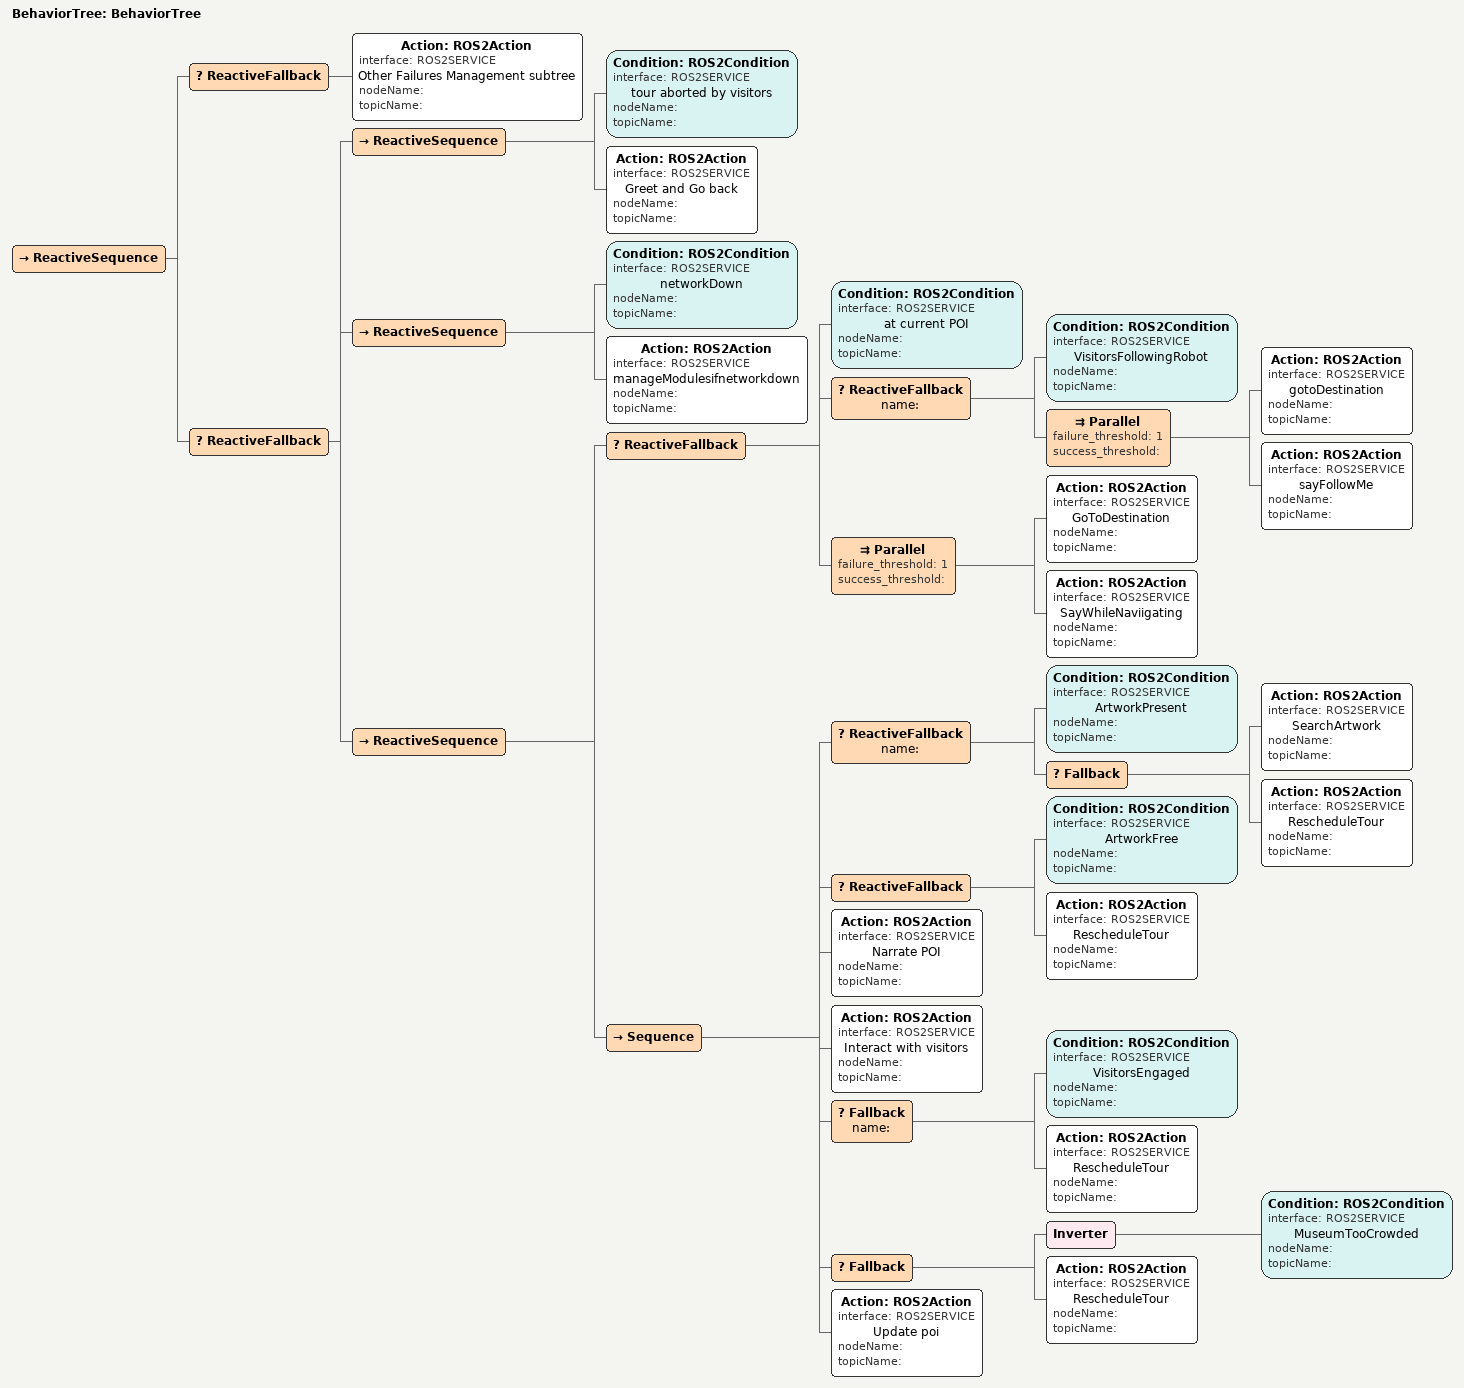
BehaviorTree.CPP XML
<?xml version="1.0"?>
<root main_tree_to_execute="BehaviorTree">
    <BehaviorTree ID="BehaviorTree">
        <ReactiveSequence>
            <ReactiveFallback>
                <Action ID="ROS2Action" interface="ROS2SERVICE" name="Other Failures Management subtree" nodeName="" topicName=""/>
            </ReactiveFallback>
            <ReactiveFallback>
                <ReactiveSequence>
                    <Condition ID="ROS2Condition" interface="ROS2SERVICE" name="tour aborted by visitors" nodeName="" topicName=""/>
                    <Action ID="ROS2Action" interface="ROS2SERVICE" name="Greet and Go back" nodeName="" topicName=""/>
                </ReactiveSequence>
                <ReactiveSequence>
                    <Condition ID="ROS2Condition" interface="ROS2SERVICE" name="networkDown" nodeName="" topicName=""/>
                    <Action ID="ROS2Action" interface="ROS2SERVICE" name="manageModulesifnetworkdown" nodeName="" topicName=""/>
                </ReactiveSequence>
                <ReactiveSequence>
                    <ReactiveFallback>
                        <Condition ID="ROS2Condition" interface="ROS2SERVICE" name="at current POI" nodeName="" topicName=""/>
                        <ReactiveFallback name="">
                            <Condition ID="ROS2Condition" interface="ROS2SERVICE" name="VisitorsFollowingRobot" nodeName="" topicName=""/>
                            <Parallel failure_threshold="1" success_threshold="">
                                <Action ID="ROS2Action" interface="ROS2SERVICE" name="gotoDestination" nodeName="" topicName=""/>
                                <Action ID="ROS2Action" interface="ROS2SERVICE" name="sayFollowMe" nodeName="" topicName=""/>
                            </Parallel>
                        </ReactiveFallback>
                        <Parallel failure_threshold="1" success_threshold="">
                            <Action ID="ROS2Action" interface="ROS2SERVICE" name="GoToDestination" nodeName="" topicName=""/>
                            <Action ID="ROS2Action" interface="ROS2SERVICE" name="SayWhileNaviigating" nodeName="" topicName=""/>
                        </Parallel>
                    </ReactiveFallback>
                    <Sequence>
                        <ReactiveFallback name="">
                            <Condition ID="ROS2Condition" interface="ROS2SERVICE" name="ArtworkPresent" nodeName="" topicName=""/>
                            <Fallback>
                                <Action ID="ROS2Action" interface="ROS2SERVICE" name="SearchArtwork" nodeName="" topicName=""/>
                                <Action ID="ROS2Action" interface="ROS2SERVICE" name="RescheduleTour" nodeName="" topicName=""/>
                            </Fallback>
                        </ReactiveFallback>
                        <ReactiveFallback>
                            <Condition ID="ROS2Condition" interface="ROS2SERVICE" name="ArtworkFree" nodeName="" topicName=""/>
                            <Action ID="ROS2Action" interface="ROS2SERVICE" name="RescheduleTour" nodeName="" topicName=""/>
                        </ReactiveFallback>
                        <Action ID="ROS2Action" interface="ROS2SERVICE" name="Narrate POI" nodeName="" topicName=""/>
                        <Action ID="ROS2Action" interface="ROS2SERVICE" name="Interact with visitors" nodeName="" topicName=""/>
                        <Fallback name="">
                            <Condition ID="ROS2Condition" interface="ROS2SERVICE" name="VisitorsEngaged" nodeName="" topicName=""/>
                            <Action ID="ROS2Action" interface="ROS2SERVICE" name="RescheduleTour" nodeName="" topicName=""/>
                        </Fallback>
                        <Fallback>
                            <Inverter>
                                <Condition ID="ROS2Condition" interface="ROS2SERVICE" name="MuseumTooCrowded" nodeName="" topicName=""/>
                            </Inverter>
                            <Action ID="ROS2Action" interface="ROS2SERVICE" name="RescheduleTour" nodeName="" topicName=""/>
                        </Fallback>
                        <Action ID="ROS2Action" interface="ROS2SERVICE" name="Update poi" nodeName="" topicName=""/>
                    </Sequence>
                </ReactiveSequence>
            </ReactiveFallback>
        </ReactiveSequence>
    </BehaviorTree>
</root>
